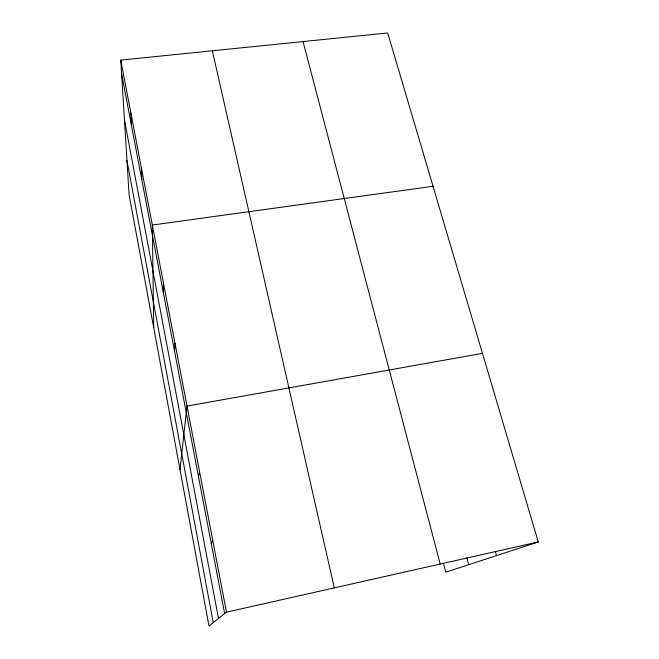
<?xml version="1.0" encoding="UTF-8"?>
<svg xmlns="http://www.w3.org/2000/svg" width="659" height="659" viewBox="0 0 659 659"><rect width="100%" height="100%" fill="white"/><g stroke="black" fill="none" stroke-linecap="round" stroke-linejoin="round"><path stroke-width="0.99" d="M163.292 292.209L163.416 282.892M174.553 351.206L174.964 343.191M179.998 469.603L187.008 406.092L482.47 353.364M198.524 476.795L199.586 471.762M211.292 543.708L212.733 540.388M538.255 541.953L226.482 612.17L208.985 626.05L129.082 194.734L120.745 60.117L387.69 32.95L538.255 541.953L445.789 572.201L443.449 563.33M433.045 186.275L152.328 225.032L153.72 327.721M495.395 551.698L496.499 555.611M466.844 557.819L468.714 564.705M303.041 41.566L440.196 564.038M212.346 50.792L334.311 587.886M120.745 60.117L226.482 612.17M121.585 73.726L224.637 613.628M124.452 119.987L218.5 618.496M126.973 160.664L213.261 622.656M130.853 112.887L131.479 125.556M141.372 167.814L141.767 179.454"/></g></svg>
